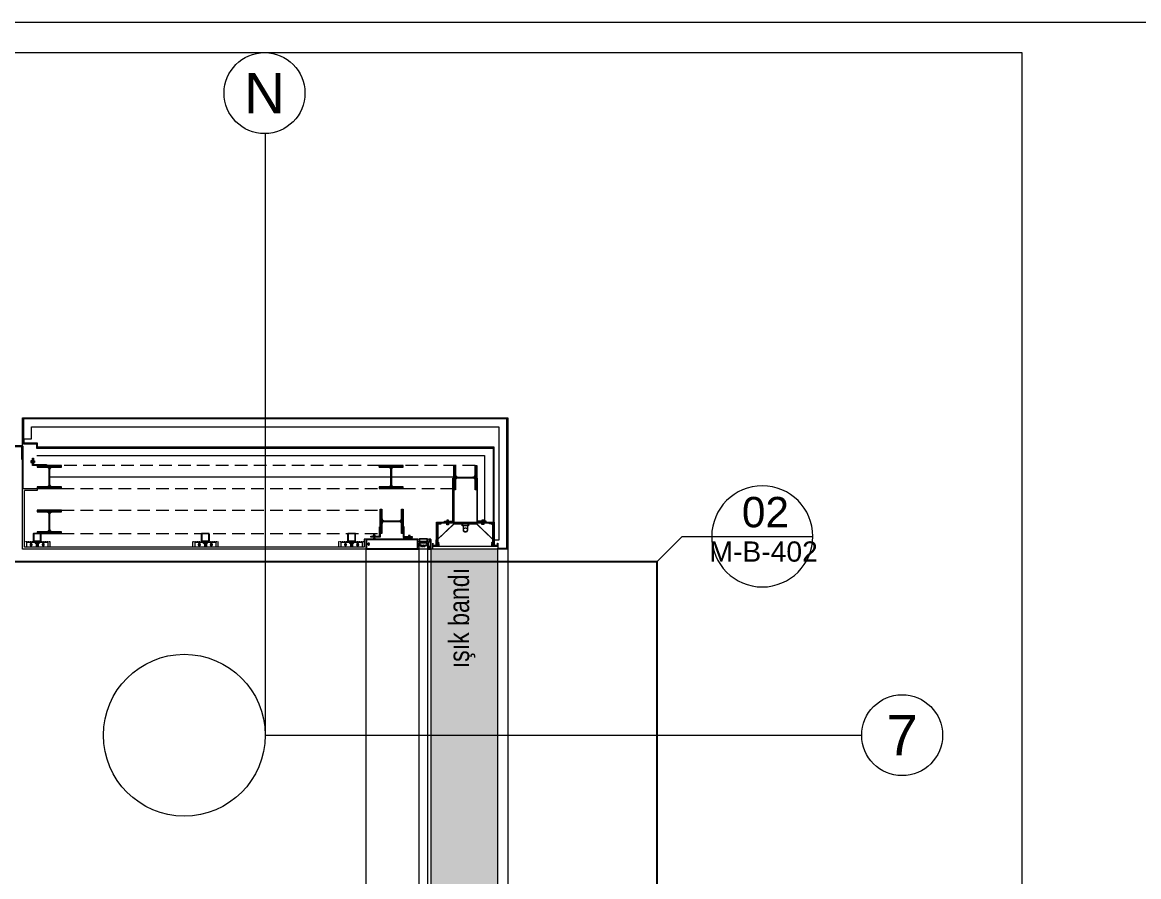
# Model space of a CAD drawing. Extents: x -2012 to 34975, y -1043 to 8321.
# Drawn here: x 5961 to 6513, y 3783 to 4205 of the extents above; entities that cross this region are included whole.
import ezdxf
from ezdxf.enums import TextEntityAlignment as Align

# ---------------------------------------------------------------- set-up
doc = ezdxf.new("R2010")
doc.units = 0
doc.header["$LTSCALE"] = 25
doc.header["$PDMODE"] = 1
for name, pattern in [('DOT2', [0.125, 0, -0.125]), ('Grundrisse$0$AUSGEZOGEN', [2, 1, 1]), ('HIDDEN', [0.375, 0.25, -0.125]), ('HIDDEN2', [4.7625, 3.175, -1.5875])]:
    doc.linetypes.add(name, pattern=pattern)
doc.layers.get('0').update_dxf_attribs({"color": 9, "lineweight": 9})
for name, color, linetype, lineweight in [('01', 9, 'Continuous', 9), ('06D', 9, 'Continuous', 9), ('09P', 9, 'Continuous', 9), ('10', 9, 'Continuous', 9), ('10A', 9, 'Continuous', 9), ('14', 9, 'Continuous', 9), ('15', 9, 'Continuous', 9), ('20', 9, 'DOT2', 9), ('21', 9, 'Continuous', 9), ('24', 9, 'Continuous', 9), ('31', 9, 'Continuous', 9), ('33', 9, 'BATTING', 9)]:
    doc.layers.add(name, color=color, linetype=linetype, lineweight=lineweight)
doc.styles.add('Arial', font='arial.ttf', dxfattribs={"height": 2.5})
doc.styles.add('MuuM_TEXT-STANDART', font='ARIALN.TTF')
doc.linetypes.add('BATTING', pattern='A,0.0001,-0.1,[134,ltypeshp.shx,S=0.1,R=0,X=-0.1,Y=0],-0.2,[134,ltypeshp.shx,S=0.1,R=180,X=0.1,Y=0],-0.1', length=0.4001)

# ---------------------------------------------------------------- blocks, each defined once
blk = doc.blocks.new('0_aks')
at = {"linetype": 'Continuous'}
blk.add_circle((0, 0), 2, dxfattribs=at)
at = {"style": 'Arial'}
blk.add_attdef('AKS', text='', height=2, dxfattribs=at).set_placement((0, 0), align=Align.MIDDLE_CENTER)
blk = doc.blocks.new('p-aks_vw')
at = {"layer": '24', "ltscale": 2}
for points in [[(5680, 3837.5), (5680, 3540)], [(5680, 3540), (5975, 3540)]]:
    blk.add_lwpolyline(points, dxfattribs=at)
at = {"layer": '24', "xscale": 10, "yscale": 10, "zscale": 10}
for p, values in [((5679.71, 3857.5), {'AKS': 'N'}), ((5995, 3540), {'AKS': '7'})]:
    blk.add_blockref('0_aks', p, dxfattribs=at).add_auto_attribs(values)
blk = doc.blocks.new('prf-camderzi-20x6-p_1')
at = {"layer": '10A', "linetype": 'Continuous'}
for points in [[(0.18, -2.39), (0.13, -2.34), (0.13, 2.34), (0.18, 2.39), (0.79, 2.39), (0.82, 2.3), (0.88, 2.28), (1.2, 2.39), (1.2, 2.5), (0.15, 2.5), (0.04, 2.45), (0, 2.35), (0, -2.35), (0.05, -2.46), (0.15, -2.5), (1.2, -2.5), (1.2, -2.39), (0.88, -2.28), (0.82, -2.3), (0.79, -2.39)], [(1.06, 2.07), (1.06, 1.95), (1.12, 1.95), (1.2, 2.03), (1.2, 2.35), (0.83, 2.25), (0.8, 2.25), (0.77, 2.27), (0.74, 2.33), (0.69, 2.35), (0.53, 2.27), (0.39, 2.2), (0.22, 2.13), (0.21, 2.1), (0.22, 2.07), (0.26, 2.05), (0.6, 2.05), (0.65, 2), (0.65, 1.08), (0.75, 0.98), (0.9, 0.98), (1, 0.88), (1, 0.03), (1.02, 0), (1, -0.02), (1, -0.88), (0.9, -0.98), (0.75, -0.98), (0.65, -1.08), (0.65, -2), (0.6, -2.05), (0.26, -2.05), (0.22, -2.07), (0.21, -2.1), (0.23, -2.14), (0.42, -2.21), (0.52, -2.26), (0.7, -2.35), (0.73, -2.33), (0.77, -2.27), (0.8, -2.25), (0.82, -2.25), (1.2, -2.35), (1.2, -2.03), (1.12, -1.95), (1.06, -1.95), (1.06, -2.07), (0.9, -2.07), (0.8, -1.97), (0.8, -1.13), (1.06, -1.13), (1.06, -1.25), (1.12, -1.25), (1.2, -1.17), (1.2, 1.17), (1.12, 1.25), (1.06, 1.25), (1.06, 1.13), (0.8, 1.13), (0.8, 1.97), (0.9, 2.07)], [(6.25, -2.5), (31.85, -2.5), (31.95, -2.46), (32, -2.35), (32, 2.35), (31.94, 2.47), (31.85, 2.5), (6.25, 2.5), (6.25, 2.3), (6.33, 2.22), (6.39, 2.22), (6.39, 2.34), (6.62, 2.34), (6.62, 1.9), (6.64, 1.87), (6.62, 1.85), (6.62, 1.4), (6.39, 1.4), (6.39, 1.52), (6.33, 1.52), (6.25, 1.44), (6.25, 1.08), (6.37, 1.08), (6.37, 1.2), (6.58, 1.2), (6.58, 0.65), (6.52, 0.53), (6.43, 0.5), (5.3, 0.5), (5.25, 0.45), (5.25, 0.35), (5.35, 0.25), (5.44, 0.25), (5.47, 0.2), (5.59, 0.2), (5.62, 0.25), (5.65, 0.2), (5.77, 0.2), (5.8, 0.25), (5.83, 0.2), (5.95, 0.2), (5.98, 0.25), (6.01, 0.2), (6.13, 0.2), (6.16, 0.25), (6.19, 0.2), (6.31, 0.2), (6.34, 0.25), (6.37, 0.2), (6.41, 0.2), (6.6, 0.09), (6.65, 0), (6.6, -0.09), (6.41, -0.2), (6.28, -0.2), (6.25, -0.25), (6.22, -0.2), (6.1, -0.2), (6.07, -0.25), (6.04, -0.2), (5.92, -0.2), (5.89, -0.25), (5.86, -0.2), (5.74, -0.2), (5.71, -0.25), (5.68, -0.2), (5.56, -0.2), (5.53, -0.25), (5.5, -0.2), (5.38, -0.2), (5.35, -0.25), (5.25, -0.37), (5.25, -0.45), (5.3, -0.5), (6.43, -0.5), (6.55, -0.56), (6.58, -0.65), (6.58, -1.22), (6.37, -1.22), (6.37, -1.1), (6.25, -1.1), (6.25, -1.46), (6.33, -1.54), (6.39, -1.54), (6.39, -1.42), (6.62, -1.42), (6.62, -1.86), (6.64, -1.89), (6.62, -1.91), (6.62, -2.36), (6.39, -2.36), (6.39, -2.24), (6.33, -2.24), (6.25, -2.32)]]:
    blk.add_lwpolyline(points, close=True, dxfattribs=at)
at = {"layer": '10A', "linetype": 'Grundrisse$0$AUSGEZOGEN'}
for points in [[(5.22, -0.5), (5.22, -0.32), (5.28, -0.22), (5.42, -0.19), (5.59, -0.2), (5.76, -0.21), (5.84, -0.21), (5.87, -0.24), (5.9, -0.2), (5.94, -0.2), (6.12, -0.19), (6.17, -0.19), (6.23, -0.17), (6.37, -0.09), (6.42, 0), (6.37, 0.09), (6.23, 0.17), (6.17, 0.19), (6.12, 0.19), (5.94, 0.2), (5.9, 0.2), (5.87, 0.23), (5.84, 0.21), (5.76, 0.21), (5.59, 0.2), (5.42, 0.19), (5.27, 0.23), (5.22, 0.32), (5.22, 0.5), (2.39, 0.5), (2.31, 0.48), (2.07, 0.37), (2.04, 0.37), (2.03, 0.4), (2.04, 0.47), (2.03, 0.49), (1.98, 0.5), (1.44, 0.5), (1.34, 0.4), (1.37, 0.29), (1.48, 0.27), (1.48, 0.34), (1.51, 0.37), (1.8, 0.37), (1.87, 0.34), (2.18, 0.03), (2.19, 0), (2.18, -0.04), (1.87, -0.34), (1.8, -0.37), (1.51, -0.37), (1.48, -0.34), (1.48, -0.26), (1.37, -0.29), (1.34, -0.36), (1.37, -0.47), (1.44, -0.5), (2.01, -0.5), (2.04, -0.47), (2.03, -0.4), (2.04, -0.38), (2.07, -0.37), (2.31, -0.48), (2.39, -0.5)], [(2.8, 0.93), (2.78, 0.89), (2.73, 0.5), (2.84, 0.5), (2.89, 0.55), (2.91, 0.58), (2.91, 0.9), (3, 1.05), (3.11, 1.09), (3.45, 1.12), (3.46, 1.13), (3.47, 1.16), (3.45, 1.18), (3.1, 1.18), (3.09, 1.18), (3.04, 1.17), (3, 1.15), (2.95, 1.13), (2.91, 1.1), (2.88, 1.06), (2.84, 1.02), (2.82, 0.98)], [(3.68, 0.93), (3.66, 0.89), (3.61, 0.5), (3.72, 0.5), (3.77, 0.55), (3.79, 0.58), (3.79, 0.9), (3.88, 1.05), (3.99, 1.09), (4.33, 1.12), (4.34, 1.13), (4.35, 1.16), (4.33, 1.18), (3.98, 1.18), (3.97, 1.18), (3.92, 1.17), (3.88, 1.15), (3.83, 1.13), (3.79, 1.1), (3.76, 1.06), (3.72, 1.02), (3.7, 0.98)], [(4.56, 0.93), (4.54, 0.89), (4.49, 0.5), (4.6, 0.5), (4.65, 0.55), (4.67, 0.58), (4.67, 0.9), (4.76, 1.05), (4.87, 1.09), (5.21, 1.12), (5.22, 1.13), (5.23, 1.16), (5.21, 1.18), (4.86, 1.18), (4.85, 1.18), (4.8, 1.17), (4.76, 1.15), (4.71, 1.13), (4.67, 1.1), (4.64, 1.06), (4.6, 1.02), (4.58, 0.98)], [(2.79, -0.92), (2.78, -0.88), (2.73, -0.5), (2.84, -0.5), (2.89, -0.55), (2.91, -0.58), (2.91, -0.89), (3, -1.04), (3.11, -1.08), (3.44, -1.11), (3.46, -1.12), (3.47, -1.15), (3.45, -1.17), (3.1, -1.17), (3.09, -1.17), (3.04, -1.16), (3, -1.14), (2.95, -1.12), (2.91, -1.09), (2.87, -1.05), (2.84, -1.01), (2.82, -0.97)], [(3.67, -0.92), (3.66, -0.88), (3.61, -0.5), (3.72, -0.5), (3.77, -0.55), (3.79, -0.58), (3.79, -0.89), (3.88, -1.04), (3.99, -1.08), (4.32, -1.11), (4.34, -1.12), (4.35, -1.15), (4.33, -1.17), (3.98, -1.17), (3.97, -1.17), (3.92, -1.16), (3.88, -1.14), (3.83, -1.12), (3.79, -1.09), (3.75, -1.05), (3.72, -1.01), (3.7, -0.97)], [(4.55, -0.92), (4.54, -0.88), (4.49, -0.5), (4.6, -0.5), (4.65, -0.55), (4.67, -0.58), (4.67, -0.89), (4.76, -1.04), (4.87, -1.08), (5.2, -1.11), (5.22, -1.12), (5.23, -1.15), (5.21, -1.17), (4.86, -1.17), (4.85, -1.17), (4.8, -1.16), (4.76, -1.14), (4.71, -1.12), (4.67, -1.09), (4.63, -1.05), (4.6, -1.01), (4.58, -0.97)]]:
    blk.add_lwpolyline(points, close=True, dxfattribs=at)
at = {"layer": '10A', "linetype": 'Continuous'}
blk.add_lwpolyline([(6.85, -2.29), (6.85, 2.29), (31.79, 2.29), (31.79, 0.16), (31.74, 0.11), (31.28, 0.11), (31.22, 0.17), (31.2, 0.22), (31.17, 0.27), (31.13, 0.31), (31.09, 0.35), (31.05, 0.38), (31, 0.41), (30.95, 0.43), (30.9, 0.45), (30.84, 0.46), (30.79, 0.46), (30.73, 0.45), (30.68, 0.44), (30.62, 0.42), (30.57, 0.4), (30.53, 0.37), (30.49, 0.33), (30.45, 0.29), (30.44, 0.18), (30.52, 0.13), (30.66, 0.13), (30.68, 0.16), (30.67, 0.18), (30.78, 0.22), (30.92, 0.18), (30.92, 0.16), (30.93, 0.14), (31, 0.12), (31.04, -0.01), (31, -0.11), (30.93, -0.12), (30.92, -0.15), (30.93, -0.16), (30.78, -0.2), (30.68, -0.16), (30.68, -0.15), (30.67, -0.12), (30.65, -0.11), (30.52, -0.11), (30.42, -0.18), (30.45, -0.27), (30.49, -0.31), (30.53, -0.35), (30.57, -0.38), (30.62, -0.41), (30.68, -0.42), (30.73, -0.44), (30.79, -0.44), (30.84, -0.44), (30.9, -0.43), (30.95, -0.42), (31, -0.39), (31.05, -0.37), (31.09, -0.33), (31.13, -0.29), (31.17, -0.25), (31.2, -0.2), (31.22, -0.15), (31.28, -0.09), (31.74, -0.09), (31.79, -0.14), (31.79, -2.29), (6.85, -2.29)], dxfattribs=at)
blk = doc.blocks.new('p-cephe-onkisim')
at = {"layer": '31'}
h = blk.add_hatch(dxfattribs=at)
h.set_pattern_fill('DOTS', color=256, scale=50, angle=90, style=0)
h.set_pattern_definition([(90, (8372.4593, -9317.76), (-3.125, 1.5625), [0, -3.125])])
h.paths.add_polyline_path([(-38, 3019.5), (-5, 3019.5), (-5, 3752), (-38, 3752)])
h.paths.add_polyline_path([(-5, 1789.5), (-38, 1789.5), (-38, 2276.5), (-5, 2276.5)])
h.paths.add_polyline_path([(-38, 794.5), (-5, 794.5), (-5, 1709.5), (-38, 1709.5)])
h.paths.add_polyline_path([(-38, 68), (-5, 68), (-5, 554.5), (-38, 554.5)])
at = {"layer": '06D'}
for points in [[(-70, 2779.5), (-70, 3752.21)], [(0, 3752), (0, 3019.5)]]:
    blk.add_lwpolyline(points, dxfattribs=at)
blk.add_lwpolyline([(-38, 3019.5), (-5, 3019.5), (-5, 3752), (-38, 3752)], close=True, dxfattribs=at)
at = {"layer": '10'}
blk.add_lwpolyline([(-240, 3817), (0, 3817), (0, 3752), (-240, 3752)], close=True, dxfattribs=at)
at = {"layer": '10', "lineweight": 25, "ltscale": 0.5}
for points in [[(-240.22, 3796.38), (-240.22, 3802.12), (-240.2, 3802.18), (-240.11, 3802.21), (-240.11, 3802.82), (-240.16, 3802.87), (-244.84, 3802.87), (-244.89, 3802.82), (-244.89, 3802.21), (-244.8, 3802.18), (-244.78, 3802.12), (-244.89, 3801.8), (-245, 3801.8), (-245, 3802.85), (-244.95, 3802.96), (-244.85, 3803), (-240.15, 3803), (-240.04, 3802.95), (-240, 3802.85), (-240, 3796.38)], [(-240, 3796.38), (-240, 3782.15), (-240.04, 3782.05), (-240.15, 3782)]]:
    blk.add_lwpolyline(points, dxfattribs=at)
at = {"layer": '15', "linetype": 'Continuous'}
blk.add_lwpolyline([(-39.5, 3753.58), (-44, 3753.58), (-44, 3511.5), (-39.5, 3511.5)], close=True, dxfattribs=at)
at = {"rotation": 180}
blk.add_blockref('prf-camderzi-20x6-p_1', (-38, 3754.5), dxfattribs=at)
blk = doc.blocks.new('k01-kapı önü aydınlatma elemanı')
blk.add_lwpolyline([(0, -0.29), (13.92, -0.29), (13.92, -11.87), (16.13, -11.87), (16.13, -11.59), (14.2, -11.59), (14.2, 0), (-14.2, 0), (-14.2, -11.59), (-16.13, -11.59), (-16.13, -11.87), (-13.92, -11.87), (-13.92, -0.29)])
for points in [[(0, -0.29), (-12.11, -0.29), (-12.11, -0.74), (-13.65, -0.74), (-13.65, -10.64), (-13.55, -10.64, -0.337022), (-13.41, -10.78), (-13.41, -11.46, 1.015215), (-13.31, -11.46), (-13.31, -10.75), (-13.34, -10.64), (-13.37, -10.59), (-13.47, -10.56), (-13.55, -10.54), (-13.55, -1.22), (-13.17, -1.22), (-13.17, -0.89), (-11.95, -0.89), (-11.95, -0.43), (-5.47, -0.43), (-5.47, -0.89), (-4.42, -0.89), (-4.42, -0.43), (-1.03, -0.43), (-1.03, -0.89), (0, -0.89), (0, -0.29)], [(1.13, -1.82), (1.13, -3.94, -0.402183), (-0.08, -4.78, -0.416808), (-1.29, -3.85), (-1.29, -1.82)], [(0, -0.29), (12.11, -0.29), (12.11, -0.74), (13.65, -0.74), (13.65, -10.64), (13.55, -10.64, 0.337022), (13.41, -10.78), (13.41, -11.46, -1.015215), (13.31, -11.46), (13.31, -10.75), (13.34, -10.64), (13.37, -10.59), (13.47, -10.56), (13.55, -10.54), (13.55, -1.22), (13.17, -1.22), (13.17, -0.89), (11.95, -0.89), (11.95, -0.43), (5.47, -0.43), (5.47, -0.89), (4.42, -0.89), (4.42, -0.43), (1.03, -0.43), (1.03, -0.89), (0, -0.89), (0, -0.29)]]:
    blk.add_lwpolyline(points, format="xyb", close=True)
for points in [[(-13.48, -8.44), (-5.85, -1.14), (-5.51, -0.97), (5.5, -0.97), (5.86, -1.14), (13.5, -8.45), (13.55, -8.4), (5.9, -1.08), (5.52, -0.9), (-5.53, -0.9), (-5.89, -1.08), (-13.53, -8.39)], [(1.52, -1), (1.3, -1), (1.3, -1.52), (1.29, -1.55), (1.25, -1.58), (1.22, -1.6), (-1.37, -1.6), (-1.4, -1.58), (-1.43, -1.55), (-1.45, -1.52), (-1.45, -1), (-1.66, -1), (-1.66, -1.82), (1.52, -1.82)], [(0.87, -3.99), (0.89, -3.82), (0.87, -3.65), (0.82, -3.48), (0.75, -3.34), (0.67, -3.19), (0.55, -3.09), (0.4, -2.99), (0.26, -2.92), (0.09, -2.87), (-0.08, -2.85), (-0.24, -2.87), (-0.39, -2.92), (-0.55, -2.99), (-0.7, -3.09), (-0.82, -3.19), (-0.92, -3.34), (-0.98, -3.48), (-1.03, -3.65), (-1.03, -3.82), (-1.03, -3.99), (-0.98, -4.15), (-0.92, -4.3), (-0.82, -4.44), (-0.7, -4.56), (-0.55, -4.65), (-0.39, -4.72), (-0.24, -4.77), (-0.08, -4.78), (0.09, -4.77), (0.26, -4.72), (0.4, -4.65), (0.55, -4.56), (0.67, -4.44), (0.75, -4.3), (0.82, -4.15)], [(-14.26, -11.46), (-14.21, -11.37), (-14.2, -11.27), (-14.2, -8.72), (-14.35, -8.72), (-14.35, -11.27), (-14.37, -11.34), (-14.38, -11.37), (-14.45, -11.42), (-14.5, -11.42), (-15.84, -11.42), (-15.89, -11.42), (-15.94, -11.37), (-15.96, -11.34), (-15.98, -11.27), (-15.98, -10.43), (-16.13, -10.43), (-16.13, -11.27), (-16.11, -11.37), (-16.08, -11.46), (-16, -11.53), (-15.92, -11.56), (-15.84, -11.59), (-14.5, -11.59), (-14.4, -11.56), (-14.33, -11.53)], [(-13.15, -10.78), (-13.17, -10.66), (-13.2, -10.56), (-13.29, -10.48), (-13.3, -10.45), (-13.3, -10.41), (-13.2, -9.97), (-13.34, -9.92), (-13.46, -10.48), (-13.46, -10.52), (-13.45, -10.54), (-13.44, -10.56), (-13.42, -10.57), (-13.4, -10.57), (-13.38, -10.59), (-13.37, -10.59), (-13.36, -10.6), (-13.34, -10.62), (-13.33, -10.66), (-13.3, -10.71), (-13.29, -10.78), (-13.29, -11.75), (-13.82, -11.75), (-13.82, -11.87), (-13.15, -11.87)], [(13.82, -11.75), (13.29, -11.75), (13.29, -10.78), (13.31, -10.71), (13.33, -10.66), (13.34, -10.62), (13.36, -10.6), (13.37, -10.59), (13.37, -10.59), (13.39, -10.57), (13.42, -10.57), (13.43, -10.56), (13.45, -10.54), (13.47, -10.52), (13.47, -10.48), (13.34, -9.92), (13.2, -9.97), (13.31, -10.41), (13.29, -10.45), (13.29, -10.48), (13.2, -10.56), (13.17, -10.66), (13.14, -10.78), (13.14, -11.87), (13.82, -11.87)], [(16.13, -11.4), (16.13, -10.43), (15.98, -10.43), (15.98, -11.27), (15.97, -11.34), (15.93, -11.37), (15.89, -11.42), (15.82, -11.42), (14.51, -11.42), (14.45, -11.42), (14.4, -11.37), (14.37, -11.34), (14.35, -11.27), (14.35, -8.72), (14.2, -8.72), (14.2, -11.27), (14.22, -11.37), (14.27, -11.46), (14.34, -11.53), (14.4, -11.56), (14.51, -11.59), (15.82, -11.59), (15.93, -11.56), (16, -11.53)]]:
    blk.add_lwpolyline(points, close=True)
blk = doc.blocks.new('*U52')
for points in [[(-0.09, -0.42), (-0.58, -0.42), (-0.58, 0.43), (-0.09, 0.43)], [(-0.09, 0.59), (0, 0.59), (0, -0.59), (-0.09, -0.59)], [(0.77, 0.59), (0.68, 0.59), (0.68, -0.59), (0.77, -0.59)], [(0.77, -0.42), (1.26, -0.42), (1.26, 0.43), (0.77, 0.43)]]:
    blk.add_lwpolyline(points, close=True)
for points in [[(0.68, 0.21), (0, 0.21)], [(0.68, -0.2), (0, -0.2)]]:
    blk.add_lwpolyline(points)
blk = doc.blocks.new('*U673')
for points in [[(-0.09, -0.42), (-0.58, -0.42), (-0.58, 0.43), (-0.09, 0.43)], [(-0.09, 0.59), (0, 0.59), (0, -0.59), (-0.09, -0.59)], [(1.05, 0.59), (0.97, 0.59), (0.97, -0.59), (1.05, -0.59)], [(1.05, -0.42), (1.55, -0.42), (1.55, 0.43), (1.05, 0.43)]]:
    blk.add_lwpolyline(points, close=True)
for points in [[(0.97, 0.21), (0, 0.21)], [(0.97, -0.2), (0, -0.2)]]:
    blk.add_lwpolyline(points)
blk = doc.blocks.new('*U672')
for points in [[(-0.09, -0.42), (-0.58, -0.42), (-0.58, 0.43), (-0.09, 0.43)], [(-0.09, 0.59), (0, 0.59), (0, -0.59), (-0.09, -0.59)], [(1.27, 0.59), (1.19, 0.59), (1.19, -0.59), (1.27, -0.59)], [(1.27, -0.42), (1.77, -0.42), (1.77, 0.43), (1.27, 0.43)]]:
    blk.add_lwpolyline(points, close=True)
for points in [[(1.19, 0.21), (0, 0.21)], [(1.19, -0.2), (0, -0.2)]]:
    blk.add_lwpolyline(points)
blk = doc.blocks.new('Prf-40x40')
for points in [[(1.5, -2), (-1.5, -2, -0.414214), (-2, -1.5), (-2, 1.5, -0.414214), (-1.5, 2), (1.5, 2, -0.414214), (2, 1.5), (2, -1.5, -0.414214)], [(1.5, -1.7), (-1.5, -1.7, -0.414214), (-1.7, -1.5), (-1.7, 1.5, -0.414214), (-1.5, 1.7), (1.5, 1.7, -0.414214), (1.7, 1.5), (1.7, -1.5, -0.414214)]]:
    blk.add_lwpolyline(points, format="xyb", close=True)
blk.add_point((0, 0))
blk = doc.blocks.new('VIDA-GY2')
for p, q in [((-0.5, 5.9), (-3.2, 5.9)), ((-0.5, 4.9), (-3.2, 4.9)), ((-0.5, 8.6), (-0.5, 5.9)), ((-0.5, 4.9), (-0.5, 2.2)), ((0.5, 8.6), (0.5, 5.9)), ((3.2, 5.9), (0.5, 5.9)), ((0.5, 4.9), (0.5, 2.2)), ((3.2, 4.9), (0.5, 4.9))]:
    blk.add_line(p, q)
blk.add_circle((0, 5.4), 5.4)
for centre, start, end in [((-1.2, 5.4), 166.2259, 193.7741), ((0, 6.6), 76.2259, 103.7741), ((0, 4.2), 256.2259, 283.7741), ((1.2, 5.4), 346.2259, 13.7741)]:
    blk.add_arc(centre, 2.1, start, end)
blk = doc.blocks.new('A$C24435FA4')
for p, q in [((6.82, 6.25, 0), (4, 6.25, 0)), ((6.82, 5.25, 0), (6.82, 6.25, 0)), ((4.2, 1.1, 0), (4, 1.1, 0)), ((4, 1.1, 0), (4, -1.1, 0)), ((4.2, 1.1, 0), (4.2, -1.1, 0)), ((4.3, 5.28, 0), (6.82, 5.28, 0)), ((4.3, 5.28, 0), (4.3, -5.25, 0)), ((4.3, -5.25, 0), (4.3, 5.28, 0)), ((4.3, 0.95, 0), (4.9, 0.95, 0)), ((4.3, 0.5, 0), (4.9, 0.5, 0)), ((5, 0.72, 0), (5, -0.73, 0)), ((5, 0.5, 0), (6.3, 0.5, 0)), ((5.16, -0.5, 0), (5.16, 0.5, 0)), ((5.33, -0.5, 0), (5.33, 0.5, 0)), ((5.49, -0.5, 0), (5.49, 0.5, 0)), ((5.65, -0.5, 0), (5.65, 0.5, 0)), ((5.81, -0.5, 0), (5.81, 0.5, 0)), ((5.98, -0.5, 0), (5.98, 0.5, 0)), ((6.14, -0.5, 0), (6.14, 0.5, 0)), ((6.3, -0.5, 0), (6.3, 0.5, 0)), ((6.82, -5.25, 0), (6.82, 5.28, 0)), ((4.2, -1.1, 0), (4, -1.1, 0)), ((4.3, -0.5, 0), (4.9, -0.5, 0)), ((4.3, -0.95, 0), (4.9, -0.95, 0)), ((4.3, -5.25, 0), (6.82, -5.25, 0)), ((5, -0.5, 0), (6.3, -0.5, 0)), ((6.82, -6.25, 0), (6.82, -5.25, 0)), ((4, -6.25, 0), (6.82, -6.25))]:
    blk.add_line(p, q)
for centre, radius, start, end in [((4.12, 6.28, 0), 0.129, 200.3002, 318.4444), ((4.12, 6.08, 0), 0.129, 200.3002, 318.4444), ((4.12, 5.88, 0), 0.129, 200.3002, 318.4444), ((4.12, 5.68, 0), 0.129, 200.3002, 318.4444), ((4.12, 5.48, 0), 0.129, 200.3002, 318.4444), ((4.12, 5.28, 0), 0.129, 200.3002, 318.4444), ((4.12, 5.08, 0), 0.129, 200.3002, 318.4444), ((4.12, 4.88, 0), 0.129, 200.3002, 318.4444), ((4.12, 4.68, 0), 0.129, 200.3002, 318.4444), ((4.12, 4.48, 0), 0.129, 200.3002, 318.4444), ((4.12, 4.28, 0), 0.129, 200.3002, 318.4444), ((4.12, 4.08, 0), 0.129, 200.3002, 318.4444), ((4.12, 3.88, 0), 0.129, 200.3002, 318.4444), ((4.12, 3.68, 0), 0.129, 200.3002, 318.4444), ((4.12, 3.48, 0), 0.129, 200.3002, 318.4444), ((4.12, 3.28, 0), 0.129, 200.3002, 318.4444), ((4.12, 3.08, 0), 0.129, 200.3002, 318.4444), ((4.12, 2.88, 0), 0.129, 200.3002, 318.4444), ((4.12, 2.68, 0), 0.129, 200.3002, 318.4444), ((4.12, 2.48, 0), 0.129, 200.3002, 318.4444), ((4.12, 2.28, 0), 0.129, 200.3002, 318.4444), ((4.12, 2.08, 0), 0.129, 200.3002, 318.4444), ((4.12, 1.88, 0), 0.129, 200.3002, 318.4444), ((4.12, 1.68, 0), 0.129, 200.3002, 318.4444), ((4.12, 1.48, 0), 0.129, 200.3002, 318.4444), ((4.12, 1.28, 0), 0.129, 200.3002, 318.4444), ((4.12, 1.08, 0), 0.129, 200.3002, 318.4444), ((4.12, 0.88, 0), 0.129, 200.3002, 318.4444), ((4.12, 0.68, 0), 0.129, 200.3002, 318.4444), ((4.12, 0.48, 0), 0.129, 200.3002, 318.4444), ((4.12, 0.28, 0), 0.129, 200.3002, 318.4444), ((4.12, 0.08, 0), 0.129, 200.3002, 318.4444), ((4.5, 0.72), 0.303, 132.075, 227.925), ((5.5, 0), 1.3, 157.3801, 202.6199), ((4.7, 0.72), 0.303, 312.075, 47.925), ((3.7, 0), 1.3, 337.3801, 22.6199), ((4.12, -0.12, 0), 0.129, 200.3002, 318.4444), ((4.12, -0.32, 0), 0.129, 200.3002, 318.4444), ((4.12, -0.52, 0), 0.129, 200.3002, 318.4444), ((4.12, -0.72, 0), 0.129, 200.3002, 318.4444), ((4.12, -0.92, 0), 0.129, 200.3002, 318.4444), ((4.12, -1.12, 0), 0.129, 200.3002, 318.4444), ((4.12, -1.32, 0), 0.129, 200.3002, 318.4444), ((4.12, -1.52, 0), 0.129, 200.3002, 318.4444), ((4.12, -1.72, 0), 0.129, 200.3002, 318.4444), ((4.12, -1.92, 0), 0.129, 200.3002, 318.4444), ((4.12, -2.12, 0), 0.129, 200.3002, 318.4444), ((4.12, -2.32, 0), 0.129, 200.3002, 318.4444), ((4.12, -2.52, 0), 0.129, 200.3002, 318.4444), ((4.12, -2.72, 0), 0.129, 200.3002, 318.4444), ((4.12, -2.92, 0), 0.129, 200.3002, 318.4444), ((4.12, -3.12, 0), 0.129, 200.3002, 318.4444), ((4.12, -3.32, 0), 0.129, 200.3002, 318.4444), ((4.12, -3.52, 0), 0.129, 200.3002, 318.4444), ((4.12, -3.72, 0), 0.129, 200.3002, 318.4444), ((4.12, -3.92, 0), 0.129, 200.3002, 318.4444), ((4.12, -4.12, 0), 0.129, 200.3002, 318.4444), ((4.12, -4.32, 0), 0.129, 200.3002, 318.4444), ((4.12, -4.52, 0), 0.129, 200.3002, 318.4444), ((4.12, -4.72, 0), 0.129, 200.3002, 318.4444), ((4.12, -4.92, 0), 0.129, 200.3002, 318.4444), ((4.12, -5.12, 0), 0.129, 200.3002, 318.4444), ((4.12, -5.32, 0), 0.129, 200.3002, 318.4444), ((4.5, -0.73), 0.303, 132.075, 227.925), ((4.7, -0.73), 0.303, 312.075, 47.925), ((4.12, -5.52, 0), 0.129, 200.3002, 318.4444), ((4.12, -5.72, 0), 0.129, 200.3002, 318.4444), ((4.12, -5.92, 0), 0.129, 200.3002, 318.4444), ((4.12, -6.12, 0), 0.129, 200.3002, 318.4444)]:
    blk.add_arc(centre, radius, start, end)
at = {"xscale": 0.09999999997671699, "yscale": 0.09999999997671699, "zscale": 0.09999999997671699, "rotation": 179.9999994663915}
for p in [(5.6, 3.54, 0), (5.6, -2.46, 0)]:
    blk.add_blockref('VIDA-GY2', p, dxfattribs=at)
at = {"layer": '10'}
blk.add_blockref('Prf-40x40', (2, 0), dxfattribs=at)
blk = doc.blocks.new('p-cephe-kose')
at = {"layer": '09P'}
h = blk.add_hatch(dxfattribs=at)
h.set_pattern_fill('ANSI31', color=256, scale=2, angle=180, style=0)
h.set_pattern_definition([(315, (-235.27782, -19.0209), (-0.176777, -0.176777), [])])
h.paths.add_polyline_path([(-228.2, -23.6), (-235, -23.6), (-235, -20), (-234.6, -20), (-234.6, -23.2), (-228.2, -23.2)])
h = blk.add_hatch(dxfattribs=at)
h.set_pattern_fill('ANSI31', color=256, scale=2, angle=90, style=0)
h.set_pattern_definition([(135, (-498170.25838, -156275.56962), (-0.1767766953, -0.1767766953), [])])
edge = h.paths.add_edge_path()
edge.add_line((-220.7, -23.6), (-232.7, -23.6))
edge.add_line((-232.7, -23.6), (-232.7, -24.4))
edge.add_line((-232.7, -24.4), (-228.15, -24.4))
edge.add_arc((-228.15, -25.6), 1.2, 0, 90, ccw=False)
edge.add_line((-226.95, -25.6), (-226.95, -33))
edge.add_arc((-228.15, -33), 1.2, -90, 0, ccw=False)
edge.add_line((-228.15, -34.2), (-232.7, -34.2))
edge.add_line((-232.7, -34.2), (-232.7, -35))
edge.add_line((-232.7, -35), (-220.7, -35))
edge.add_line((-220.7, -35), (-220.7, -34.2))
edge.add_line((-220.7, -34.2), (-225.25, -34.2))
edge.add_arc((-225.25, -33), 1.2, 180, 270, ccw=False)
edge.add_line((-226.45, -33), (-226.45, -25.6))
edge.add_arc((-225.25, -25.6), 1.2, 90, 180, ccw=False)
edge.add_line((-225.25, -24.4), (-220.7, -24.4))
edge.add_line((-220.7, -24.4), (-220.7, -23.6))
h = blk.add_hatch(dxfattribs=at)
h.set_pattern_fill('ANSI31', color=256, scale=2, angle=90, style=0)
h.set_pattern_definition([(135, (-498160.135, -156275.56962), (-0.1767766953, -0.1767766953), [])])
edge = h.paths.add_edge_path()
edge.add_line((-51.68, -23.6), (-63.68, -23.6))
edge.add_line((-63.68, -23.6), (-63.68, -24.4))
edge.add_line((-63.68, -24.4), (-59.13, -24.4))
edge.add_arc((-59.13, -25.6), 1.2, 0, 90, ccw=False)
edge.add_line((-57.93, -25.6), (-57.93, -33))
edge.add_arc((-59.13, -33), 1.2, -90, 0, ccw=False)
edge.add_line((-59.13, -34.2), (-63.68, -34.2))
edge.add_line((-63.68, -34.2), (-63.68, -35))
edge.add_line((-63.68, -35), (-51.68, -35))
edge.add_line((-51.68, -35), (-51.68, -34.2))
edge.add_line((-51.68, -34.2), (-56.23, -34.2))
edge.add_arc((-56.23, -33), 1.2, 180, 270, ccw=False)
edge.add_line((-57.43, -33), (-57.43, -25.6))
edge.add_arc((-56.23, -25.6), 1.2, 90, 180, ccw=False)
edge.add_line((-56.23, -24.4), (-51.68, -24.4))
edge.add_line((-51.68, -24.4), (-51.68, -23.6))
h = blk.add_hatch(dxfattribs=at)
h.set_pattern_fill('ANSI31', color=256, scale=2, angle=90, style=0)
h.set_pattern_definition([(135, (-15.31695, -44.59016), (-0.1767767, -0.1767767), [])])
edge = h.paths.add_edge_path()
edge.add_line((-15.32, -23.6), (-15.32, -35.6))
edge.add_line((-15.32, -35.6), (-16.12, -35.6))
edge.add_line((-16.12, -35.6), (-16.12, -31.05))
edge.add_arc((-17.32, -31.05), 1.2, 0, 90)
edge.add_line((-17.32, -29.85), (-24.72, -29.85))
edge.add_arc((-24.72, -31.05), 1.2, 90, 180)
edge.add_line((-25.92, -31.05), (-25.92, -35.6))
edge.add_line((-25.92, -35.6), (-26.72, -35.6))
edge.add_line((-26.72, -35.6), (-26.72, -23.6))
edge.add_line((-26.72, -23.6), (-25.92, -23.6))
edge.add_line((-25.92, -23.6), (-25.92, -28.15))
edge.add_arc((-24.72, -28.15), 1.2, 180, 270)
edge.add_line((-24.72, -29.35), (-17.32, -29.35))
edge.add_arc((-17.32, -28.15), 1.2, 270, 360)
edge.add_line((-16.12, -28.15), (-16.12, -23.6))
edge.add_line((-16.12, -23.6), (-15.32, -23.6))
h = blk.add_hatch(dxfattribs=at)
h.set_pattern_fill('ANSI31', color=256, scale=2, angle=90, style=0)
h.set_pattern_definition([(135, (-498170.25838, -156297.74955), (-0.1767766953, -0.1767766953), [])])
edge = h.paths.add_edge_path()
edge.add_line((-220.7, -45.78), (-232.7, -45.78))
edge.add_line((-232.7, -45.78), (-232.7, -46.58))
edge.add_line((-232.7, -46.58), (-228.15, -46.58))
edge.add_arc((-228.15, -47.78), 1.2, 360, 450, ccw=False)
edge.add_line((-226.95, -47.78), (-226.95, -55.18))
edge.add_arc((-228.15, -55.18), 1.2, 270, 360, ccw=False)
edge.add_line((-228.15, -56.38), (-232.7, -56.38))
edge.add_line((-232.7, -56.38), (-232.7, -57.18))
edge.add_line((-232.7, -57.18), (-220.7, -57.18))
edge.add_line((-220.7, -57.18), (-220.7, -56.38))
edge.add_line((-220.7, -56.38), (-225.25, -56.38))
edge.add_arc((-225.25, -55.18), 1.2, 180, 270, ccw=False)
edge.add_line((-226.45, -55.18), (-226.45, -47.78))
edge.add_arc((-225.25, -47.78), 1.2, 450, 540, ccw=False)
edge.add_line((-225.25, -46.58), (-220.7, -46.58))
edge.add_line((-220.7, -46.58), (-220.7, -45.78))
h = blk.add_hatch(dxfattribs=at)
h.set_pattern_fill('ANSI31', color=256, scale=2, angle=90, style=0)
h.set_pattern_definition([(135, (-498161.6788, -156326.59458), (-0.1767766953, -0.1767766953), [])])
edge = h.paths.add_edge_path()
edge.add_line((-51.69, -45.18), (-51.69, -57.18))
edge.add_line((-51.69, -57.18), (-52.49, -57.18))
edge.add_line((-52.49, -57.18), (-52.49, -52.63))
edge.add_arc((-53.69, -52.63), 1.2, 0, 90)
edge.add_line((-53.69, -51.43), (-61.09, -51.43))
edge.add_arc((-61.09, -52.63), 1.2, 90, 180)
edge.add_line((-62.29, -52.63), (-62.29, -57.18))
edge.add_line((-62.29, -57.18), (-63.09, -57.18))
edge.add_line((-63.09, -57.18), (-63.09, -45.18))
edge.add_line((-63.09, -45.18), (-62.29, -45.18))
edge.add_line((-62.29, -45.18), (-62.29, -49.73))
edge.add_arc((-61.09, -49.73), 1.2, 180, 270)
edge.add_line((-61.09, -50.93), (-53.69, -50.93))
edge.add_arc((-53.69, -49.73), 1.2, 270, 360)
edge.add_line((-52.49, -49.73), (-52.49, -45.18))
edge.add_line((-52.49, -45.18), (-51.69, -45.18))
at = {"layer": '06D'}
blk.add_lwpolyline([(-239.5, -10.45), (-235.5, -10.45), (-235.5, -4.5), (-235.5, -4.5), (-4.5, -4.5), (-4.5, -60.5), (-6.67, -60.5)], dxfattribs=at)
at = {"layer": '10'}
for points in [[(-228.2, -23.6), (-235, -23.6), (-235, -20), (-234.6, -20), (-234.6, -23.2), (-228.2, -23.2)], [(-39.67, -61.2), (-39.67, -59.98), (-39.77, -59.88), (-43.7, -59.88), (-43.8, -59.98), (-43.8, -61.2), (-43.7, -61.3), (-39.77, -61.3)], [(-39.87, -61), (-39.87, -60.18), (-39.97, -60.08), (-43.5, -60.08), (-43.6, -60.18), (-43.6, -61), (-43.5, -61.1), (-39.97, -61.1)]]:
    blk.add_lwpolyline(points, close=True, dxfattribs=at)
for points in [[(-220.7, -23.6), (-232.7, -23.6), (-232.7, -24.4), (-228.15, -24.4, -0.414214), (-226.95, -25.6), (-226.95, -33, -0.414214), (-228.15, -34.2), (-232.7, -34.2), (-232.7, -35), (-220.7, -35), (-220.7, -34.2), (-225.25, -34.2, -0.414214), (-226.45, -33), (-226.45, -25.6, -0.414214), (-225.25, -24.4), (-220.7, -24.4)], [(-51.68, -23.6), (-63.68, -23.6), (-63.68, -24.4), (-59.13, -24.4, -0.414214), (-57.93, -25.6), (-57.93, -33, -0.414214), (-59.13, -34.2), (-63.68, -34.2), (-63.68, -35), (-51.68, -35), (-51.68, -34.2), (-56.23, -34.2, -0.414214), (-57.43, -33), (-57.43, -25.6, -0.414214), (-56.23, -24.4), (-51.68, -24.4)], [(-15.32, -23.6), (-15.32, -35.6), (-16.12, -35.6), (-16.12, -31.05, 0.414214), (-17.32, -29.85), (-24.72, -29.85, 0.414214), (-25.92, -31.05), (-25.92, -35.6), (-26.72, -35.6), (-26.72, -23.6), (-25.92, -23.6), (-25.92, -28.15, 0.414214), (-24.72, -29.35), (-17.32, -29.35, 0.414214), (-16.12, -28.15), (-16.12, -23.6)], [(-51.69, -45.18), (-51.69, -57.18), (-52.49, -57.18), (-52.49, -52.63, 0.414214), (-53.69, -51.43), (-61.09, -51.43, 0.414214), (-62.29, -52.63), (-62.29, -57.18), (-63.09, -57.18), (-63.09, -45.18), (-62.29, -45.18), (-62.29, -49.73, 0.414214), (-61.09, -50.93), (-53.69, -50.93, 0.414214), (-52.49, -49.73), (-52.49, -45.18)]]:
    blk.add_lwpolyline(points, format="xyb", close=True, dxfattribs=at)
at = {"layer": '10', "elevation": 0}
blk.add_lwpolyline([(-220.7, -45.78), (-232.7, -45.78), (-232.7, -46.58), (-228.15, -46.58, -0.414214), (-226.95, -47.78), (-226.95, -55.18, -0.414214), (-228.15, -56.38), (-232.7, -56.38), (-232.7, -57.18), (-220.7, -57.18), (-220.7, -56.38), (-225.25, -56.38, -0.414214), (-226.45, -55.18), (-226.45, -47.78, -0.414214), (-225.25, -46.58), (-220.7, -46.58)], format="xyb", close=True, dxfattribs=at)
at = {"layer": '10A'}
for points in [[(-4.88, -64.5), (-0.5, -64.5), (-0.5, -0.5), (-239.5, -0.5), (-239.5, -12.95), (-240, -12.95), (-240, 0), (0, 0), (0, -65), (-4.88, -65)], [(-31.3, -51.63), (-31.3, -51.23), (-27.12, -51.23), (-27.12, -29.86), (-26.72, -29.86), (-26.72, -51.63)], [(-10.74, -51.23), (-14.92, -51.23), (-14.92, -29.86), (-15.32, -29.86), (-15.32, -51.63), (-10.74, -51.63)], [(-67.66, -59.06), (-67.66, -58.66), (-63.49, -58.66), (-63.49, -53.91), (-63.09, -53.91), (-63.09, -59.06)], [(-47.11, -58.88), (-51.29, -58.88), (-51.29, -53.91), (-51.69, -53.91), (-51.69, -59.28), (-47.11, -59.28)]]:
    blk.add_lwpolyline(points, close=True, dxfattribs=at)
blk.add_lwpolyline([(-6.81, -51.63), (-6.81, -14.6), (-6.81, -14.6), (-232.6, -14.6), (-232.6, -12.55), (-239.1, -12.55), (-239.1, -10.45), (-239.5, -10.45), (-239.5, -12.95), (-233, -12.95), (-233, -15), (-7.21, -15), (-7.21, -51.63)], dxfattribs=at)
at = {"layer": '14'}
for points in [[(-70, -65), (-240, -65), (-240, -35)], [(-240, -35), (-232.7, -35), (-232.7, -36), (-239, -36)], [(-70, -65), (-70, -60.02), (-71, -60.02), (-71, -64), (-239, -64), (-239, -36)]]:
    blk.add_lwpolyline(points, dxfattribs=at)
at = {"layer": '15'}
blk.add_lwpolyline([(-37.15, -65), (-37.15, -63.5), (-4.88, -63.5), (-4.88, -65)], close=True, dxfattribs=at)
at = {"layer": '20', "linetype": 'HIDDEN'}
for points in [[(-16.2, -23.6), (-220.7, -23.6)], [(-220.7, -35), (-26.72, -35)]]:
    blk.add_lwpolyline(points, dxfattribs=at)
at = {"layer": '20', "linetype": 'HIDDEN', "elevation": 0}
for points in [[(-220.7, -45.78), (-63.09, -45.78)], [(-220.7, -57.18), (-63.09, -57.18)]]:
    blk.add_lwpolyline(points, dxfattribs=at)
at = {"layer": '33', "ltscale": 0.25}
for points in [[(-232.86, -18.73), (-11.5, -18.73), (-11.5, -50.82)], [(-226.45, -29.3), (-26.96, -29.3), (-26.96, -29.3)]]:
    blk.add_lwpolyline(points, dxfattribs=at)
at = {"layer": '06D', "extrusion": (0, 0, -1), "zscale": -1}
for name, p, rotation in [('*U52', (235.28, -21.79), 180), ('A$C24435FA4', (232.74, -57.18, 0), 270), ('A$C24435FA4', (149.57, -57.18, 0), 270), ('A$C24435FA4', (77.25, -57.18), 270)]:
    blk.add_blockref(name, p, dxfattribs=dict(at, rotation=rotation))
at = {"layer": '10A', "extrusion": (0, 0, -1), "xscale": -1, "zscale": -1, "rotation": 270}
for name, p in [('*U672', (29.7, -52.41)), ('*U673', (12.34, -52.19)), ('*U672', (66.07, -59.85)), ('*U673', (48.71, -59.85))]:
    blk.add_blockref(name, p, dxfattribs=at)
at = {"layer": '31', "extrusion": (0, 0, -1), "zscale": -1}
blk.add_blockref('k01-kapı önü aydınlatma elemanı', (21.02, -51.63), dxfattribs=at)
blk = doc.blocks.new('p-cephe-onkisim-toplam')
for name, p in [('p-cephe-onkisim', (0, 0)), ('p-cephe-kose', (0, 3817))]:
    blk.add_blockref(name, p)
blk = doc.blocks.new('p-kolon-vw-çelik80')
at = {"layer": '01'}
blk.add_circle((0, 0), 40, dxfattribs=at)
blk = doc.blocks.new('0_detailbox1')
blk.add_lwpolyline([(10.41, -2.5), (7.91, 0), (-5, 0)])
blk.add_circle((0, 0), 5)
at = {"style": 'Arial'}
blk.add_attdef('DETAYADI', text='', height=3, dxfattribs=at).set_placement((0, 0), align=Align.BOTTOM_CENTER)
blk.add_attdef('PAFTAADI', text='', height=2, dxfattribs=at).set_placement((0, -0.5), align=Align.TOP_CENTER)

msp = doc.modelspace()

# ---------------------------------------------------------------- linework, layer by layer
at = {"color": 4}
for points in [[(6995, 0), (0, 0), (0, 4205), (6995, 4205)], [(80, 4190), (6455.06, 4190), (6455.06, 15), (80, 15)]]:
    msp.add_lwpolyline(points, close=True, dxfattribs=at)
at = {"layer": '21', "linetype": 'HIDDEN2', "ltscale": 0.1, "const_width": 1}
msp.add_lwpolyline([(5944.63, 3938.32), (5944.63, 3425.55), (6274.63, 3425.55), (6274.63, 3938.32)], close=True, dxfattribs=at)

# ---------------------------------------------------------------- block references
for name, p in [('p-cephe-onkisim-toplam', (6200.84, 192.5)), ('p-kolon-vw-çelik80', (6040.84, 3852.5))]:
    msp.add_blockref(name, p)
at = {"layer": '21'}
ref = msp.add_blockref('0_detailbox1', (6326.69, 3950.82), dxfattribs=dict(at, xscale=-5, yscale=5, zscale=5))
ref.add_attrib('DETAYADI', '02', dxfattribs={"layer": '0', "height": 15, "style": 'Arial'}).set_placement((6328.25, 3950.82), align=Align.BOTTOM_CENTER)
ref.add_attrib('PAFTAADI', 'M-B-402', dxfattribs={"layer": '0', "height": 10, "style": 'Arial'}).set_placement((6327.36, 3948.32), align=Align.TOP_CENTER)
at = {"layer": '24'}
msp.add_blockref('p-aks_vw', (400.84, 312.5), dxfattribs=at)

# ---------------------------------------------------------------- texts
at = {"layer": '21', "linetype": 'Continuous', "style": 'MuuM_TEXT-STANDART'}
msp.add_text('ışık bandı', height=10, rotation=90, dxfattribs=at).set_placement((6181.7, 3885.56))

doc.saveas('drawing.dxf')
